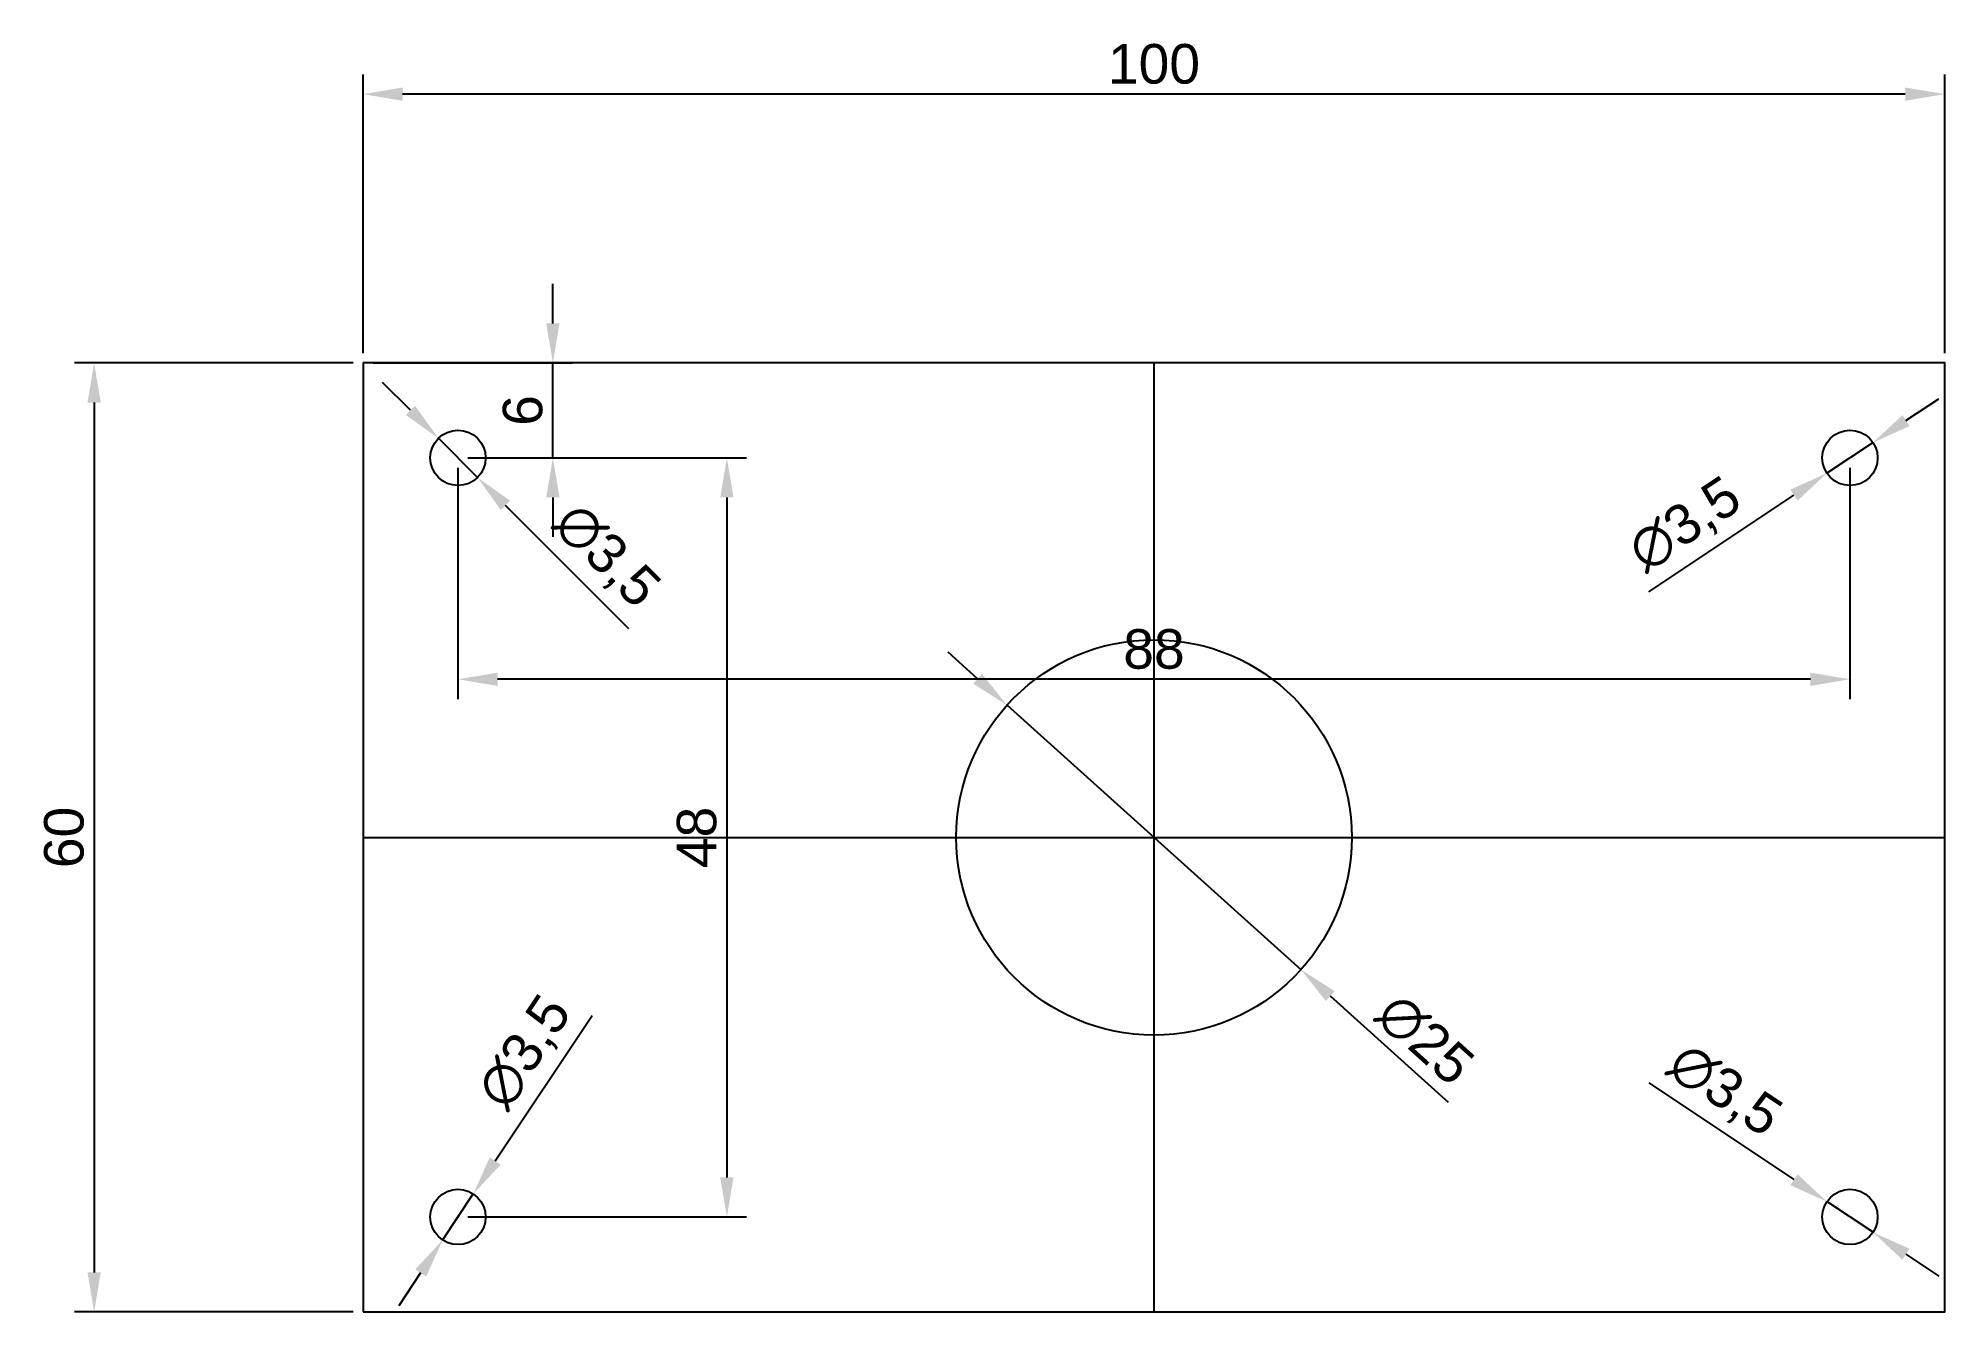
# Model space of a CAD drawing. Header units: millimetres. Extents: x 67 to 188, y 57 to 138.
import ezdxf

# ---------------------------------------------------------------- set-up
doc = ezdxf.new("R2010")
doc.units = ezdxf.units.MM
doc.layers.add('Taglio', color=7, linetype='Continuous', true_color=0xc0240f)
doc.styles.get("Standard").update_dxf_attribs({"font": 'arial.ttf'})
doc.dimstyles.new('Annotative', dxfattribs={"dimscale": 0, "dimtxt": 2.5, "dimasz": 2.5, "dimexe": 1.25, "dimexo": 0.625, "dimtad": 1, "dimtxsty": 'Standard', "dimcen": 2.5, "dimadec": 0, "dimazin": 0, "dimtfac": 1, "dimtmove": 0, "dimatfit": 3, "dimfxl": 1, "dimarcsym": 0})
doc.dimstyles.new('ISO-25', dxfattribs={"dimtxt": 2.5, "dimasz": 2.5, "dimexe": 1.25, "dimexo": 0.625, "dimtad": 1, "dimtxsty": 'Standard', "dimcen": 2.5, "dimadec": 0, "dimazin": 0, "dimtfac": 1, "dimtmove": 0, "dimatfit": 3, "dimfxl": 1, "dimarcsym": 0})

# ---------------------------------------------------------------- blocks, each defined once
blk = doc.blocks.new('*D30')
at = {"layer": 'Defpoints', "color": 0, "transparency": 16777216}
for p in [(88, 117), (71, 57), (88, 57)]:
    blk.add_point(p, dxfattribs=at)
at = {"layer": 'Taglio', "color": 0, "lineweight": -2, "transparency": 16777216}
for p, q in [((87.38, 117), (69.75, 117)), ((71, 114.5), (71, 59.5)), ((87.38, 57), (69.75, 57))]:
    blk.add_line(p, q, dxfattribs=at)
at = {"layer": 'Taglio', "color": 0, "transparency": 16777216}
for points in [[(70.58, 114.5), (71.42, 114.5), (71, 117)], [(70.58, 59.5), (71.42, 59.5), (71, 57)]]:
    blk.add_solid(points, dxfattribs=at)
at = {"layer": 'Taglio', "color": 0, "transparency": 16777216, "insert": (69.1, 87), "char_height": 2.5, "attachment_point": 5, "rotation": 90}
blk.add_mtext('60', dxfattribs=at)
blk = doc.blocks.new('*D31')
at = {"layer": 'Defpoints', "color": 0, "transparency": 16777216}
for p in [(88, 134), (88, 117), (188, 117)]:
    blk.add_point(p, dxfattribs=at)
at = {"layer": 'Taglio', "color": 0, "lineweight": -2, "transparency": 16777216}
for p, q in [((88, 117.62), (88, 135.25)), ((188, 117.62), (188, 135.25)), ((185.5, 134), (90.5, 134))]:
    blk.add_line(p, q, dxfattribs=at)
at = {"layer": 'Taglio', "color": 0, "transparency": 16777216}
for points in [[(90.5, 134.42), (90.5, 133.58), (88, 134)], [(185.5, 134.42), (185.5, 133.58), (188, 134)]]:
    blk.add_solid(points, dxfattribs=at)
at = {"layer": 'Taglio', "color": 0, "transparency": 16777216, "insert": (138, 135.9), "char_height": 2.5, "attachment_point": 5}
blk.add_mtext('100', dxfattribs=at)
blk = doc.blocks.new('*D33')
at = {"layer": 'Defpoints', "color": 0, "transparency": 16777216}
for p in [(88, 117), (100, 117), (94, 111)]:
    blk.add_point(p, dxfattribs=at)
at = {"layer": 'Taglio', "color": 0, "lineweight": -2, "transparency": 16777216}
for p, q in [((100, 119.5), (100, 122)), ((88.63, 117), (101.25, 117)), ((100, 111), (100, 117)), ((94.63, 111), (101.25, 111)), ((100, 108.5), (100, 106))]:
    blk.add_line(p, q, dxfattribs=at)
at = {"layer": 'Taglio', "color": 0, "transparency": 16777216}
for points in [[(99.58, 119.5), (100.42, 119.5), (100, 117)], [(99.58, 108.5), (100.42, 108.5), (100, 111)]]:
    blk.add_solid(points, dxfattribs=at)
at = {"layer": 'Taglio', "color": 0, "transparency": 16777216, "insert": (98.1, 114), "char_height": 2.5, "attachment_point": 5, "rotation": 90}
blk.add_mtext('6', dxfattribs=at)
blk = doc.blocks.new('*D35')
at = {"layer": 'Defpoints', "color": 0, "transparency": 16777216}
for p in [(94, 111), (94, 63), (111, 63)]:
    blk.add_point(p, dxfattribs=at)
at = {"layer": 'Taglio', "color": 0, "lineweight": -2, "transparency": 16777216}
for p, q in [((94.63, 111), (112.25, 111)), ((111, 108.5), (111, 65.5)), ((94.63, 63), (112.25, 63))]:
    blk.add_line(p, q, dxfattribs=at)
at = {"layer": 'Taglio', "color": 0, "transparency": 16777216}
for points in [[(110.58, 108.5), (111.42, 108.5), (111, 111)], [(110.58, 65.5), (111.42, 65.5), (111, 63)]]:
    blk.add_solid(points, dxfattribs=at)
at = {"layer": 'Taglio', "color": 0, "transparency": 16777216, "insert": (109.1, 87), "char_height": 2.5, "attachment_point": 5, "rotation": 90}
blk.add_mtext('48', dxfattribs=at)
blk = doc.blocks.new('*D36')
at = {"layer": 'Defpoints', "color": 0, "transparency": 16777216}
for p in [(94, 111), (182, 111), (94, 97)]:
    blk.add_point(p, dxfattribs=at)
at = {"layer": 'Taglio', "color": 0, "lineweight": -2, "transparency": 16777216}
for p, q in [((94, 110.38), (94, 95.75)), ((182, 110.38), (182, 95.75)), ((179.5, 97), (96.5, 97))]:
    blk.add_line(p, q, dxfattribs=at)
at = {"layer": 'Taglio', "color": 0, "transparency": 16777216}
for points in [[(96.5, 97.42), (96.5, 96.58), (94, 97)], [(179.5, 97.42), (179.5, 96.58), (182, 97)]]:
    blk.add_solid(points, dxfattribs=at)
at = {"layer": 'Taglio', "color": 0, "transparency": 16777216, "insert": (138, 98.9), "char_height": 2.5, "attachment_point": 5}
blk.add_mtext('88', dxfattribs=at)
blk = doc.blocks.new('*D38')
at = {"layer": 'Defpoints', "color": 0, "transparency": 16777216}
for p in [(128.71, 95.36), (147.29, 78.64)]:
    blk.add_point(p, dxfattribs=at)
at = {"layer": 'Taglio', "color": 0, "lineweight": -2, "transparency": 16777216}
for p, q in [((126.85, 97.03), (124.99, 98.71)), ((128.71, 95.36), (147.29, 78.64)), ((156.63, 70.23), (149.15, 76.97))]:
    blk.add_line(p, q, dxfattribs=at)
at = {"layer": 'Taglio', "color": 0, "transparency": 16777216}
for points in [[(127.13, 97.34), (126.57, 96.72), (128.71, 95.36)], [(149.43, 77.28), (148.87, 76.66), (147.29, 78.64)]]:
    blk.add_solid(points, dxfattribs=at)
at = {"layer": 'Taglio', "color": 0, "transparency": 16777216, "insert": (155.14, 74.23), "char_height": 2.5, "attachment_point": 5, "rotation": 318.0128}
blk.add_mtext('∅25', dxfattribs=at)
blk = doc.blocks.new('*D45')
at = {"layer": 'Defpoints', "color": 0, "transparency": 16777216}
for p in [(92.76, 112.24), (95.24, 109.76)]:
    blk.add_point(p, dxfattribs=at)
at = {"layer": 'Taglio', "color": 0, "lineweight": -2, "transparency": 16777216}
for p, q in [((90.99, 114.01), (89.23, 115.77)), ((92.76, 112.24), (95.24, 109.76)), ((104.81, 100.19), (97.01, 107.99))]:
    blk.add_line(p, q, dxfattribs=at)
at = {"layer": 'Taglio', "color": 0, "transparency": 16777216}
for points in [[(91.29, 114.3), (90.7, 113.71), (92.76, 112.24)], [(97.3, 108.29), (96.71, 107.7), (95.24, 109.76)]]:
    blk.add_solid(points, dxfattribs=at)
at = {"layer": 'Taglio', "color": 0, "transparency": 16777216, "insert": (103.33, 104.74), "char_height": 2.5, "attachment_point": 5, "rotation": 315}
blk.add_mtext('∅3,5', dxfattribs=at)
blk = doc.blocks.new('*D46')
at = {"layer": 'Defpoints', "color": 0, "transparency": 16777216}
for p in [(94.97, 64.46), (93.03, 61.54)]:
    blk.add_point(p, dxfattribs=at)
at = {"layer": 'Taglio', "color": 0, "lineweight": -2, "transparency": 16777216}
for p, q in [((102.48, 75.72), (96.36, 66.54)), ((93.03, 61.54), (94.97, 64.46)), ((91.64, 59.46), (90.26, 57.38))]:
    blk.add_line(p, q, dxfattribs=at)
at = {"layer": 'Taglio', "color": 0, "transparency": 16777216}
for points in [[(96.01, 66.77), (96.7, 66.31), (94.97, 64.46)], [(91.3, 59.69), (91.99, 59.23), (93.03, 61.54)]]:
    blk.add_solid(points, dxfattribs=at)
at = {"layer": 'Taglio', "color": 0, "transparency": 16777216, "insert": (98.31, 73.37), "char_height": 2.5, "attachment_point": 5, "rotation": 56.3099}
blk.add_mtext('∅3,5', dxfattribs=at)
blk = doc.blocks.new('*D47')
at = {"layer": 'Defpoints', "color": 0, "transparency": 16777216}
for p in [(180.54, 63.97), (183.46, 62.03)]:
    blk.add_point(p, dxfattribs=at)
at = {"layer": 'Taglio', "color": 0, "lineweight": -2, "transparency": 16777216}
for p, q in [((169.28, 71.48), (178.46, 65.36)), ((183.46, 62.03), (180.54, 63.97)), ((185.54, 60.64), (187.62, 59.26))]:
    blk.add_line(p, q, dxfattribs=at)
at = {"layer": 'Taglio', "color": 0, "transparency": 16777216}
for points in [[(178.69, 65.7), (178.23, 65.01), (180.54, 63.97)], [(185.77, 60.99), (185.31, 60.3), (183.46, 62.03)]]:
    blk.add_solid(points, dxfattribs=at)
at = {"layer": 'Taglio', "color": 0, "transparency": 16777216, "insert": (174.03, 70.92), "char_height": 2.5, "attachment_point": 5, "rotation": 326.3099}
blk.add_mtext('∅3,5', dxfattribs=at)
blk = doc.blocks.new('*D48')
at = {"layer": 'Defpoints', "color": 0, "transparency": 16777216}
for p in [(183.46, 111.97), (180.54, 110.03)]:
    blk.add_point(p, dxfattribs=at)
at = {"layer": 'Taglio', "color": 0, "lineweight": -2, "transparency": 16777216}
for p, q in [((185.54, 113.36), (187.62, 114.74)), ((183.46, 111.97), (180.54, 110.03)), ((169.28, 102.52), (178.46, 108.64))]:
    blk.add_line(p, q, dxfattribs=at)
at = {"layer": 'Taglio', "color": 0, "transparency": 16777216}
for points in [[(185.31, 113.7), (185.77, 113.01), (183.46, 111.97)], [(178.23, 108.99), (178.69, 108.3), (180.54, 110.03)]]:
    blk.add_solid(points, dxfattribs=at)
at = {"layer": 'Taglio', "color": 0, "transparency": 16777216, "insert": (171.63, 106.69), "char_height": 2.5, "attachment_point": 5, "rotation": 33.6901}
blk.add_mtext('∅3,5', dxfattribs=at)

msp = doc.modelspace()

# ---------------------------------------------------------------- linework, layer by layer
at = {"layer": 'Taglio', "color": 244, "true_color": 0x991b1e}
msp.add_line((138, 117), (138, 57), dxfattribs=at)
at = {"layer": 'Taglio', "color": 1}
msp.add_line((88, 87), (188, 87), dxfattribs=at)
at = {"layer": 'Taglio', "color": 0}
msp.add_lwpolyline([(88, 57), (188, 57), (188, 117), (88, 117)], close=True, dxfattribs=at)
for centre, radius in [((94, 111), 1.75), ((94, 111), 1.75), ((182, 111), 1.75), ((138, 87), 12.5), ((94, 63), 1.75), ((182, 63), 1.75)]:
    msp.add_circle(centre, radius, dxfattribs=at)

# ---------------------------------------------------------------- dimensions: what is measured, and where the dimension line sits
for base, p1, p2, picture, middle in [((88, 134), (188, 117), (88, 117), '*D31', (138, 135.901)), ((94, 97), (182, 111), (94, 111), '*D36', (138, 98.901))]:
    dim = msp.add_linear_dim(base=base, p1=p1, p2=p2, dimstyle='ISO-25', dxfattribs=at)
    dim.commit()
    dim.dimension.update_dxf_attribs({"geometry": picture, "text_midpoint": middle})
for base, p1, p2, picture, middle in [((100, 117), (94, 111), (88, 117), '*D33', (98.099, 114)), ((71, 57), (88, 117), (88, 57), '*D30', (69.099, 87)), ((111, 63), (94, 111), (94, 63), '*D35', (109.099, 87))]:
    dim = msp.add_linear_dim(base=base, p1=p1, p2=p2, angle=90, dimstyle='ISO-25', dxfattribs=at)
    dim.commit()
    dim.dimension.update_dxf_attribs({"geometry": picture, "text_midpoint": middle})
for p1, p2, dimstyle, picture, middle in [((92.763, 112.237), (95.237, 109.763), 'Annotative', '*D45', (103.326, 104.741)), ((183.456, 111.971), (180.544, 110.029), 'ISO-25', '*D48', (172.831, 104.887))]:
    dim = msp.add_diameter_dim_2p(p1=p1, p2=p2, dimstyle=dimstyle, dxfattribs=at)
    dim.commit()
    dim.dimension.update_dxf_attribs({"geometry": picture, "text_midpoint": middle})
for p1, p2, picture, middle in [((128.709, 95.362), (147.291, 78.638), '*D38', (153.821, 72.761)), ((93.029, 61.544), (94.971, 64.456), '*D46', (100.113, 72.169)), ((183.456, 62.029), (180.544, 63.971), '*D47', (172.831, 69.113))]:
    dim = msp.add_diameter_dim_2p(p1=p1, p2=p2, dimstyle='ISO-25', dxfattribs=at)
    dim.commit()
    dim.dimension.update_dxf_attribs({"geometry": picture, "text_midpoint": middle, "dimtype": 163})

doc.saveas('drawing.dxf')
